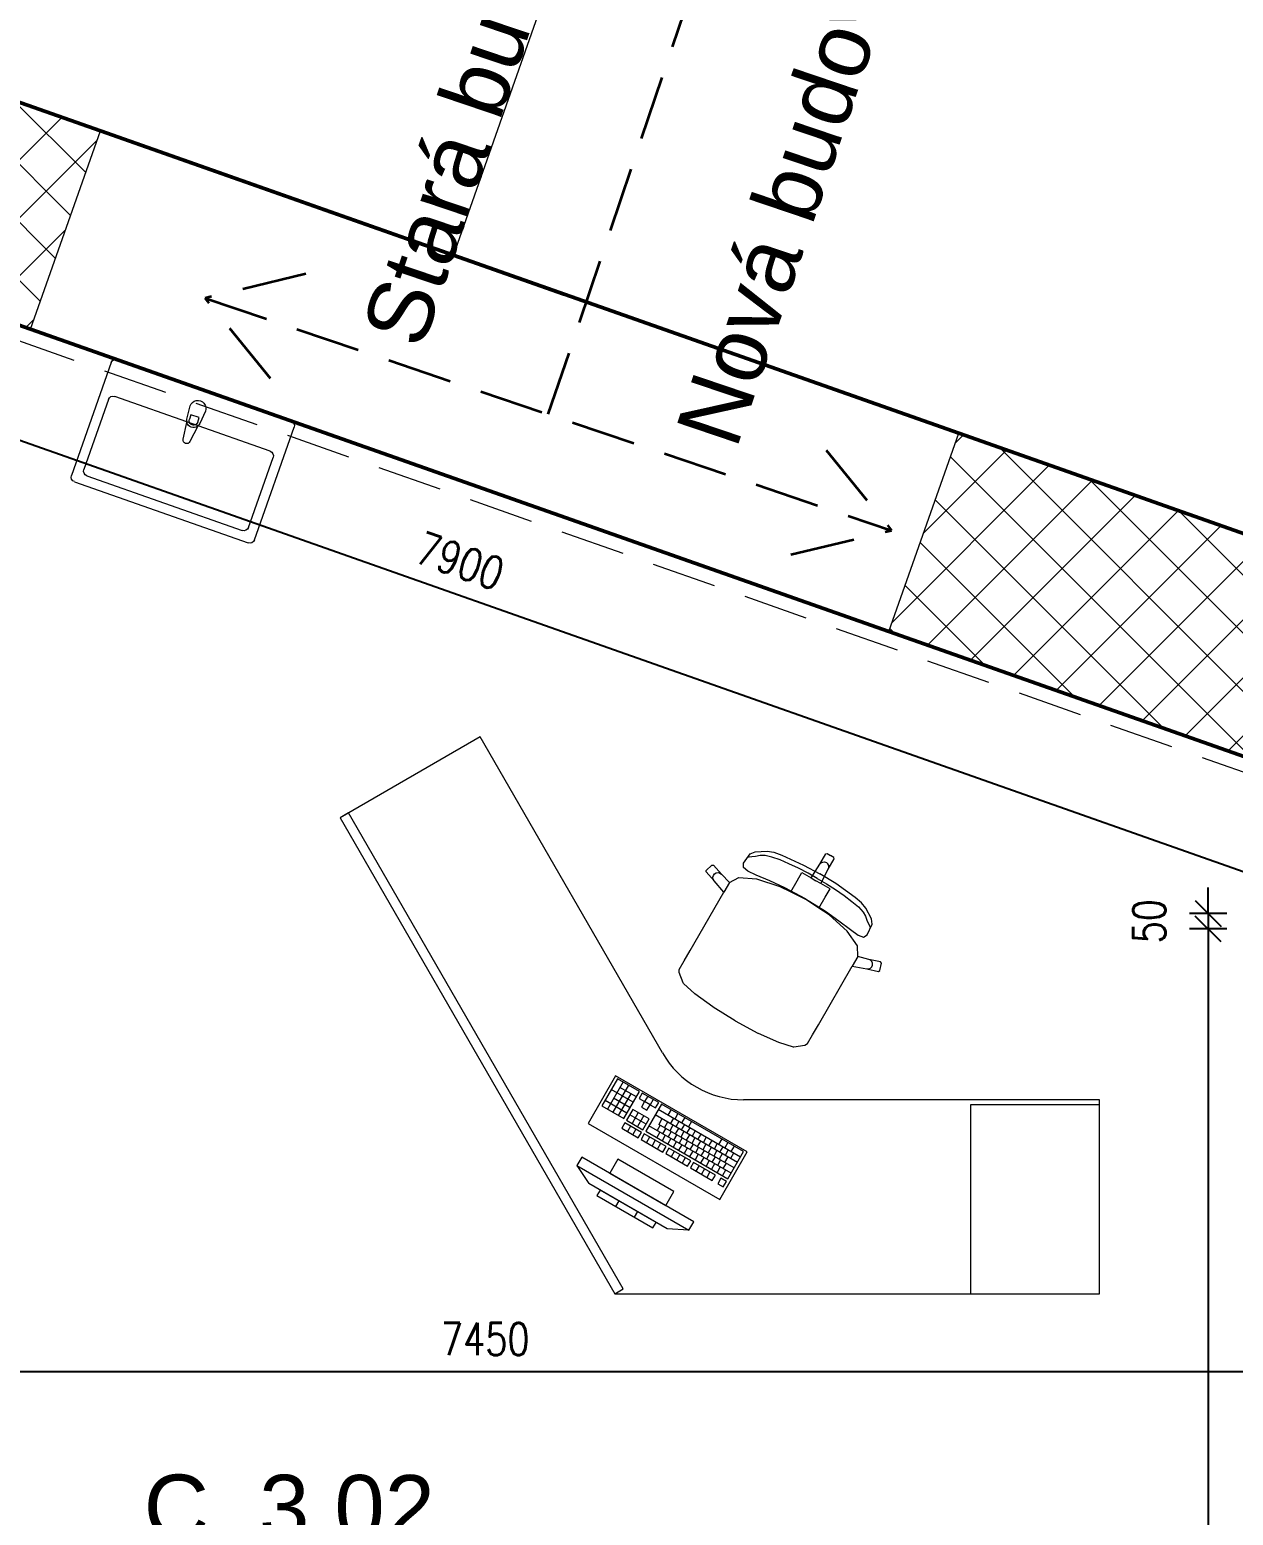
# Model space of a CAD drawing. Header units: millimetres. Extents: x 89194 to 559352, y -753138 to -204019.
# Drawn here: x 347164 to 350887, y -562105 to -557510 of the extents above; entities that cross this region are included whole.
import ezdxf

# ---------------------------------------------------------------- set-up
doc = ezdxf.new("R2010")
doc.units = ezdxf.units.MM
doc.header["$LTSCALE"] = 400
doc.header["$PDMODE"] = 3
doc.linetypes.add('DASHED', pattern=[0.75, 0.5, -0.25])
doc.linetypes.add('ČÁRKOVANÁ', pattern=[0.75, 0.5, -0.25])
for name, color, linetype, lineweight in [('RG_koty', 7, 'Continuous', 9), ('RG_nábytek', 32, 'Continuous', 9), ('RG_okna', 3, 'Continuous', 9), ('RG_popisy', 11, 'Continuous', 9), ('RG_rozhraní mater', 51, 'Continuous', 9), ('RG_zařízováky', 4, 'Continuous', 9), ('RG_zdivo nové', 1, 'Continuous', 50), ('RG_zdivo stávající', 30, 'Continuous', 50), ('RG_čárkovaně', 40, 'DASHED', 9), ('RG_šrafy', 253, 'Continuous', 9)]:
    doc.layers.add(name, color=color, linetype=linetype, lineweight=lineweight)
doc.styles.add('Arial 250', font='Arial Bold.ttf', dxfattribs={"height": 250})
doc.styles.add('Koty', font='romans.shx', dxfattribs={"width": 0.8})
doc.dimstyles.new('RG_50_vnitřní', dxfattribs={"dimscale": 50, "dimtxt": 2, "dimasz": 1.6, "dimexe": 1.15, "dimexo": 0, "dimgap": 1, "dimtad": 1, "dimdec": 0, "dimrnd": 5, "dimzin": 0, "dimdsep": 46, "dimtxsty": 'Koty', "dimblk1": 'OBLIQUE', "dimblk2": 'OBLIQUE', "dimsah": 1, "dimcen": 0.09, "dimclrd": 256, "dimclre": 256, "dimclrt": 2, "dimazin": 0, "dimtfac": 1, "dimtdec": 0, "dimtmove": 2, "dimatfit": 3, "dimfxl": 1.15, "dimfxlon": 1, "dimtolj": 1, "dimtzin": 0, "dimarcsym": 0})

# ---------------------------------------------------------------- blocks, each defined once
blk = doc.blocks.new('rozdelovnik')
at = {"layer": 'RG_popisy', "linetype": 'ČÁRKOVANÁ', "lineweight": 35}
blk.add_line((348350.4, -333539.4), (352776.9, -320455.4), dxfattribs=at)
for points in [[(347600.2, -333105.5), (347288.7, -333180.2)], [(347600.2, -333105.5), (347288.7, -333180.2)], [(347288.7, -333180.2), (349412.1, -333898.6)], [(347490.8, -333428.8), (347288.7, -333180.2)], [(347288.7, -333180.2), (349412.1, -333898.6)], [(347490.8, -333428.8), (347288.7, -333180.2)], [(349210, -333650.1), (349412.1, -333898.6)], [(349210, -333650.1), (349412.1, -333898.6)], [(349100.6, -333973.4), (349412.1, -333898.6)], [(349100.6, -333973.4), (349412.1, -333898.6)]]:
    blk.add_lwpolyline(points, dxfattribs=at)
at = {"layer": 'RG_popisy', "char_height": 200, "attachment_point": 1, "rotation": 71.3085, "style": 'Arial 250'}
for s, insert in [('\\pi-250;{\\fArial|b0|i0|c238|p34;Stará budova}', (347850.4, -333042.5)), ('\\pi-250;{\\fArial|b0|i0|c238|p34;Nová budova}', (348822.3, -333350.5))]:
    blk.add_mtext(s, dxfattribs=dict(at, insert=insert))
blk = doc.blocks.new('nabytek_mala_ucebna')
at = {"layer": 'RG_nábytek'}
for p, q in [((480562.7, -444015.2), (480129.6, -444265.2)), ((481126.9, -444992.4), (480562.7, -444015.2)), ((480155.6, -444250.2), (480129.6, -444265.2)), ((481005.6, -445722.4), (480155.6, -444250.2)), ((480129.6, -444265.2), (480979.6, -445737.4)), ((480129.6, -444265.2), (480979.6, -445737.4)), ((481377.4, -444405.7), (481398.3, -444376.1)), ((481395.7, -444386.8), (481391.1, -444387.2)), ((481403.6, -444385.5), (481395.7, -444386.8)), ((481398.3, -444376.1), (481414, -444370)), ((481414.6, -444384.7), (481403.6, -444385.5)), ((481414, -444370), (481450.9, -444368.1)), ((481429.7, -444381.8), (481414.6, -444384.7)), ((481445, -444381.8), (481429.7, -444381.8)), ((481465.8, -444386.5), (481445, -444381.8)), ((481450.9, -444368.1), (481471.8, -444371.8)), ((481490.7, -444395.2), (481465.8, -444386.5)), ((481471.8, -444371.8), (481496.6, -444380.6)), ((481496.6, -444380.6), (481563.5, -444411.2)), ((481613.7, -444408.9), (481632.2, -444377)), ((481632.2, -444377), (481636.3, -444375.9)), ((481636.3, -444375.9), (481646.8, -444381.9)), ((481639.9, -444424), (481658.3, -444392.1)), ((481657.2, -444388), (481646.8, -444381.9)), ((481658.3, -444392.1), (481657.2, -444388)), ((481262.2, -444432), (481262.4, -444427.7)), ((481287.1, -444459.6), (481262.2, -444432)), ((481262.4, -444427.7), (481280.2, -444411.8)), ((481280.2, -444411.8), (481284.5, -444412)), ((481284.5, -444412), (481309.4, -444439.6)), ((481284.7, -444443.1), (481288.1, -444438.4)), ((481288.1, -444438.4), (481293.2, -444435.4)), ((481293.2, -444435.4), (481299, -444434.6)), ((481299, -444434.6), (481304.7, -444436.1)), ((481304.7, -444436.1), (481309.4, -444439.6)), ((481309.4, -444439.6), (481334.2, -444465)), ((481377.4, -444419.1), (481377.4, -444405.7)), ((481390.8, -444430.4), (481377.4, -444419.1)), ((481417.1, -444442.6), (481390.8, -444430.4)), ((481518.5, -444407), (481490.7, -444395.2)), ((481547.9, -444421), (481518.5, -444407)), ((481543.4, -444460.4), (481558.3, -444434.5)), ((481577.5, -444436.4), (481547.9, -444421)), ((481558.3, -444434.5), (481587.3, -444451.2)), ((481563.5, -444411.2), (481614.4, -444438)), ((481606.1, -444452.4), (481577.5, -444436.4)), ((481587.3, -444451.2), (481613.7, -444408.9)), ((481613.7, -444408.9), (481617.6, -444404.5)), ((481663.1, -444468.7), (481614.4, -444438)), ((481616.5, -444468.1), (481639.9, -444424)), ((481617.6, -444404.5), (481622.9, -444402)), ((481622.9, -444402), (481628.7, -444401.6)), ((481628.7, -444401.6), (481634.3, -444403.5)), ((481638.7, -444407.4), (481634.3, -444403.5)), ((481641.4, -444412.7), (481638.7, -444407.4)), ((481639.9, -444424), (481641.8, -444418.5)), ((481641.8, -444418.5), (481641.4, -444412.7)), ((481283.2, -444448.7), (481284.7, -444443.1)), ((481284.1, -444454.5), (481283.2, -444448.7)), ((481287.1, -444459.6), (481284.1, -444454.5)), ((481316.8, -444494.8), (481287.1, -444459.6)), ((481334, -444465.2), (481316.8, -444494.8)), ((481334, -444465.2), (481334.2, -444465)), ((481334.2, -444465), (481363.1, -444449.6)), ((481363.1, -444449.6), (481418, -444453.8)), ((481459.3, -444460.2), (481417.1, -444442.6)), ((481418, -444453.8), (481490.4, -444477.3)), ((481505.7, -444481.6), (481459.3, -444460.2)), ((481490.4, -444477.3), (481524, -444493.9)), ((481569.5, -444515.7), (481505.7, -444481.6)), ((481524, -444493.9), (481543.4, -444460.4)), ((481587.3, -444451.2), (481601.9, -444459.7)), ((481616.5, -444468.1), (481601.9, -444459.7)), ((481606.1, -444452.4), (481634.2, -444469.2)), ((481645.5, -444484.8), (481616.5, -444468.1)), ((481630.5, -444510.7), (481645.5, -444484.8)), ((481634.2, -444469.2), (481662.4, -444487.1)), ((481723, -444511.3), (481663.1, -444468.7)), ((481212.3, -444675.9), (481316.8, -444494.8)), ((481524, -444493.9), (481569.2, -444516.3)), ((481611.2, -444544.2), (481569.2, -444516.3)), ((481569.5, -444515.7), (481631, -444553.9)), ((481611.2, -444544.2), (481630.5, -444510.7)), ((481662.4, -444487.1), (481689.2, -444505.5)), ((481689.2, -444505.5), (481713.3, -444523.7)), ((481713.3, -444523.7), (481733.3, -444541)), ((481743, -444528.4), (481723, -444511.3)), ((481756.7, -444544.7), (481743, -444528.4)), ((481642.4, -444565), (481611.2, -444544.2)), ((481631, -444553.9), (481672.7, -444583.4)), ((481698.8, -444616), (481642.4, -444565)), ((481733.3, -444541), (481747.8, -444556.6)), ((481747.8, -444556.6), (481755.4, -444569.8)), ((481755.4, -444569.8), (481760.5, -444584.4)), ((481773.5, -444577.6), (481756.7, -444544.7)), ((481776, -444594.2), (481773.5, -444577.6)), ((481672.7, -444583.4), (481709.1, -444611.1)), ((481730, -444661.4), (481698.8, -444616)), ((481709.1, -444611.1), (481732.8, -444627.8)), ((481760.5, -444584.4), (481765.2, -444594.3)), ((481760.8, -444627.1), (481776, -444594.2)), ((481765.2, -444594.3), (481768.1, -444601.8)), ((481768.1, -444601.8), (481770, -444606)), ((481731.1, -444694.2), (481730, -444661.4)), ((481732.8, -444627.8), (481749.2, -444633.8)), ((481749.2, -444633.8), (481760.8, -444627.1)), ((481178.7, -444734), (481194.3, -444707.2)), ((481194.3, -444707.2), (481212.3, -444675.9)), ((481731.1, -444694.4), (481714, -444724.1)), ((481731.1, -444694.4), (481731.1, -444694.2)), ((481765.5, -444702.9), (481731.1, -444694.2)), ((481770.9, -444705.2), (481765.5, -444702.9)), ((481801.9, -444710.7), (481765.5, -444702.9)), ((481775, -444709.4), (481770.9, -444705.2)), ((481777.2, -444714.9), (481775, -444709.4)), ((481777.2, -444720.7), (481777.2, -444714.9)), ((481799.3, -444737.7), (481804.2, -444714.3)), ((481804.2, -444714.3), (481801.9, -444710.7)), ((481178.4, -444743.8), (481178.7, -444734)), ((481191, -444775.5), (481178.4, -444743.8)), ((481609.4, -444905.2), (481714, -444724.1)), ((481714, -444724.1), (481759.4, -444732.2)), ((481759.4, -444732.2), (481765.2, -444732.3)), ((481759.4, -444732.2), (481795.7, -444740)), ((481765.2, -444732.3), (481770.7, -444730.2)), ((481770.7, -444730.2), (481774.9, -444726.1)), ((481774.9, -444726.1), (481777.2, -444720.7)), ((481795.7, -444740), (481799.3, -444737.7)), ((481192.4, -444777.3), (481191, -444775.5)), ((481226.8, -444809.5), (481192.4, -444777.3)), ((481282.8, -444850.1), (481226.8, -444809.5)), ((481283.7, -444850.7), (481282.8, -444850.1)), ((481351.8, -444892.9), (481283.7, -444850.7)), ((481351.8, -444892.9), (481422.3, -444930.8)), ((481422.3, -444930.8), (481423.3, -444931.2)), ((481423.3, -444931.2), (481486.4, -444959.4)), ((481575.8, -444963.3), (481591.4, -444936.4)), ((481591.4, -444936.4), (481609.4, -444905.2)), ((481486.4, -444959.4), (481531.5, -444973.1)), ((481531.5, -444973.1), (481533.8, -444973.4)), ((481533.8, -444973.4), (481567.6, -444968.5)), ((481567.6, -444968.5), (481575.8, -444963.3)), ((480982.1, -445063.2), (480897.1, -445210.4)), ((480988.1, -445072.3), (480939.6, -445156.3)), ((481005.1, -445082.1), (480956.6, -445166.1)), ((481389.1, -445298.2), (480982.1, -445063.2)), ((481056, -445111.5), (480988.1, -445072.3)), ((481036.6, -445145.1), (480968.7, -445105.9)), ((481022, -445091.9), (480973.6, -445175.9)), ((481029.3, -445118.5), (480990.5, -445185.7)), ((481046.3, -445128.3), (480995.4, -445098.9)), ((481007.5, -445195.5), (481056, -445111.5)), ((481064.4, -445116.4), (481054.7, -445133.2)), ((481115.3, -445145.7), (481064.4, -445116.4)), ((481081.4, -445126.2), (481071.7, -445143)), ((480939.6, -445156.3), (481007.5, -445195.5)), ((481017.2, -445178.7), (480949.3, -445139.5)), ((481026.9, -445161.9), (480976, -445132.5)), ((481035.4, -445166.8), (481016, -445200.3)), ((481086.2, -445196.1), (481035.4, -445166.8)), ((481054.7, -445133.2), (481071.7, -445143)), ((481071.7, -445143), (481062, -445159.8)), ((481062, -445159.8), (481079, -445169.5)), ((481088.7, -445152.7), (481071.7, -445143)), ((481123.8, -445150.6), (481075.3, -445234.6)), ((481079, -445169.5), (481088.7, -445152.7)), ((481098.4, -445136), (481088.7, -445152.7)), ((481088.7, -445152.7), (481105.6, -445162.5)), ((481105.6, -445162.5), (481115.3, -445145.7)), ((481368.5, -445314.3), (481114.1, -445167.4)), ((481378.2, -445297.5), (481123.8, -445150.6)), ((481153.5, -445167.8), (481143.8, -445184.6)), ((482479.6, -445137.4), (481378, -445137.4)), ((482479.6, -445152.4), (482079.6, -445152.4)), ((482079.6, -445152.4), (482079.6, -445737.4)), ((482479.6, -445737.4), (482479.6, -445137.4)), ((480897.1, -445210.4), (481304.1, -445445.4)), ((481011.1, -445208.7), (481001.4, -445225.5)), ((481062, -445238.1), (481011.1, -445208.7)), ((481016, -445200.3), (481066.8, -445229.7)), ((481028.1, -445218.5), (481018.4, -445235.3)), ((481076.5, -445212.9), (481025.7, -445183.6)), ((481052.3, -445176.5), (481032.9, -445210.1)), ((481069.3, -445186.3), (481049.9, -445219.9)), ((481066.8, -445229.7), (481086.2, -445196.1)), ((481339.4, -445364.7), (481085, -445217.8)), ((481358.8, -445331.1), (481104.4, -445184.2)), ((481120.2, -445215.7), (481110.5, -445232.5)), ((481125.6, -445196.5), (481115.9, -445213.3)), ((481349.1, -445347.9), (481115.9, -445213.3)), ((481142.6, -445206.3), (481132.9, -445223.1)), ((481159.5, -445216.1), (481149.8, -445232.8)), ((481160.7, -445194.4), (481151.1, -445211.2)), ((481174.7, -445180), (481165, -445196.8)), ((481177.7, -445204.2), (481168, -445220.9)), ((481194.7, -445213.9), (481185, -445230.7)), ((481195.9, -445192.3), (481186.2, -445209)), ((481217.1, -445204.5), (481207.4, -445221.3)), ((481001.4, -445225.5), (481052.3, -445254.9)), ((481045, -445228.3), (481035.3, -445245.1)), ((481052.3, -445254.9), (481062, -445238.1)), ((481070.5, -445243), (481060.8, -445259.8)), ((481060.8, -445259.8), (481128.6, -445299)), ((481138.3, -445282.2), (481070.5, -445243)), ((481075.3, -445234.6), (481329.7, -445381.5)), ((481087.4, -445252.8), (481077.7, -445269.6)), ((481104.4, -445262.6), (481094.7, -445279.4)), ((481118.9, -445237.4), (481109.2, -445254.2)), ((481135.9, -445247.2), (481126.2, -445264)), ((481137.1, -445225.5), (481127.4, -445242.3)), ((481152.9, -445257), (481143.2, -445273.8)), ((481154.1, -445235.3), (481144.4, -445252.1)), ((481169.8, -445266.8), (481160.1, -445283.6)), ((481171, -445245.1), (481161.3, -445261.9)), ((481176.5, -445225.8), (481166.8, -445242.6)), ((481188, -445254.9), (481178.3, -445271.7)), ((481193.4, -445235.6), (481183.8, -445252.4)), ((481205, -445264.7), (481195.3, -445281.5)), ((481210.4, -445245.4), (481200.7, -445262.2)), ((481211.6, -445223.7), (481201.9, -445240.5)), ((481227.4, -445255.2), (481217.7, -445272)), ((481228.6, -445233.5), (481218.9, -445250.3)), ((481244.3, -445265), (481234.6, -445281.8)), ((481245.5, -445243.3), (481235.8, -445260.1)), ((481262.5, -445253.1), (481252.8, -445269.9)), ((481279.5, -445262.9), (481269.8, -445279.7)), ((481310.4, -445258.3), (481300.7, -445275.1)), ((481121.4, -445272.4), (481111.7, -445289.2)), ((481128.6, -445299), (481138.3, -445282.2)), ((481146.8, -445287.1), (481137.1, -445303.9)), ((481137.1, -445303.9), (481204.9, -445343)), ((481214.6, -445326.2), (481146.8, -445287.1)), ((481163.7, -445296.9), (481154.1, -445313.7)), ((481180.7, -445306.7), (481171, -445323.5)), ((481186.8, -445276.6), (481177.1, -445293.4)), ((481203.7, -445286.4), (481194, -445303.2)), ((481220.7, -445296.2), (481211, -445313)), ((481221.9, -445274.5), (481212.2, -445291.3)), ((481237.7, -445305.9), (481228, -445322.7)), ((481238.9, -445284.3), (481229.2, -445301.1)), ((481255.8, -445294), (481246.1, -445310.8)), ((481261.3, -445274.8), (481251.6, -445291.6)), ((481272.8, -445303.8), (481263.1, -445320.6)), ((481278.2, -445284.6), (481268.6, -445301.4)), ((481295.2, -445294.4), (481285.5, -445311.2)), ((481296.4, -445272.7), (481286.7, -445289.5)), ((481312.2, -445304.2), (481302.5, -445321)), ((481313.4, -445282.5), (481303.7, -445299.3)), ((481304.1, -445445.4), (481389.1, -445298.2)), ((481329.4, -445269.4), (481319.7, -445286.2)), ((481330.3, -445292.3), (481320.6, -445309.1)), ((481329.7, -445381.5), (481378.2, -445297.5)), ((481347.3, -445302.1), (481337.6, -445318.9)), ((481348.5, -445280.4), (481338.8, -445297.2)), ((480877.4, -445314.5), (480862.4, -445340.5)), ((480862.4, -445340.5), (481208.8, -445540.5)), ((480862.4, -445340.5), (480899.3, -445396.5)), ((481223.8, -445514.5), (480877.4, -445314.5)), ((480989, -445321.2), (480964, -445364.5)), ((481162.2, -445421.2), (480989, -445321.2)), ((481197.7, -445316.5), (481188, -445333.2)), ((481204.9, -445343), (481214.6, -445326.2)), ((481223.1, -445331.1), (481213.4, -445347.9)), ((481213.4, -445347.9), (481281.3, -445387.1)), ((481290.9, -445370.3), (481223.1, -445331.1)), ((481240.1, -445340.9), (481230.4, -445357.7)), ((481254.6, -445315.7), (481244.9, -445332.5)), ((481257, -445350.7), (481247.3, -445367.5)), ((481271.6, -445325.5), (481261.9, -445342.3)), ((481288.5, -445335.3), (481278.8, -445352.1)), ((481289.8, -445313.6), (481280.1, -445330.4)), ((481305.5, -445345.1), (481295.8, -445361.9)), ((481306.7, -445323.4), (481297, -445340.2)), ((481322.5, -445354.9), (481312.8, -445371.7)), ((481323.7, -445333.2), (481314, -445350)), ((481329.1, -445314), (481319.4, -445330.8)), ((481141.8, -445536.5), (480899.3, -445396.5)), ((480964, -445364.5), (481137.2, -445464.5)), ((481274, -445360.5), (481264.3, -445377.3)), ((481281.3, -445387.1), (481290.9, -445370.3)), ((481307.9, -445380.1), (481298.2, -445396.9)), ((481298.2, -445396.9), (481315.2, -445406.7)), ((481324.9, -445389.9), (481307.9, -445380.1)), ((481315.2, -445406.7), (481324.9, -445389.9)), ((480934, -445416.5), (480924, -445433.8)), ((480924, -445433.8), (481097.2, -445533.8)), ((481107.2, -445516.5), (480934, -445416.5)), ((480991.7, -445449.8), (480981.7, -445467.2)), ((481137.2, -445464.5), (481162.2, -445421.2)), ((481049.5, -445483.2), (481039.5, -445500.5)), ((481097.2, -445533.8), (481107.2, -445516.5)), ((481208.8, -445540.5), (481141.8, -445536.5)), ((481208.8, -445540.5), (481223.8, -445514.5)), ((480979.6, -445737.4), (481005.6, -445722.4)), ((480979.6, -445737.4), (482479.6, -445737.4))]:
    blk.add_line(p, q, dxfattribs=at)
blk.add_arc((481378, -444847.4), 290, 210, 270, dxfattribs=at)
blk = doc.blocks.new('umyv_16')
at = {"layer": 'RG_zařízováky', "linetype": 'Continuous', "lineweight": 20}
for p, q in [((303631.8, -112272.4), (303631.8, -112842.4)), ((304016.8, -112257.4), (303646.8, -112257.4)), ((303986.8, -112287.4), (303756.8, -112287.4)), ((304031.8, -112842.4), (304031.8, -112272.4)), ((303741.8, -112302.4), (303741.8, -112812.4)), ((304001.8, -112812.4), (304001.8, -112302.4)), ((303691.8, -112532.4), (303733.7, -112536.4)), ((303731.6, -112543.8), (303716.7, -112543.8)), ((303716.7, -112543.8), (303716.7, -112571)), ((303743.2, -112539.6), (303796.2, -112546.3)), ((303796.2, -112568.5), (303743.2, -112575.1)), ((303733.7, -112578.4), (303691.8, -112582.4)), ((303716.7, -112571), (303731.6, -112571)), ((303756.8, -112827.4), (303986.8, -112827.4)), ((303646.8, -112857.4), (304016.8, -112857.4))]:
    blk.add_line(p, q, dxfattribs=at)
at = {"layer": 'RG_zařízováky', "linetype": 'Continuous', "lineweight": 20, "extrusion": (0, 0, -1)}
for centre, major_axis, start_param, end_param in [((303646.8, -112272.4), (10.6, 10.6), 3.926991, 5.497787), ((303756.8, -112302.4), (10.6, 10.6), 3.926991, 5.497787), ((303986.8, -112302.4), (-10.6, 10.6), 0.785398, 2.356194), ((304016.8, -112272.4), (-10.6, 10.6), 0.785398, 2.356194), ((303691.8, -112557.4), (17.7, 17.7), 2.356194, 5.497787), ((303731.6, -112557.4), (-9.62, 9.62), 0.785398, 3.926991), ((303731.8, -112557.4), (-14.9, 14.9), 0.875625, 1.35736), ((303731.8, -112557.4), (-14.9, 14.9), 1.35736, 3.355029), ((303794.8, -112557.4), (-7.91, 7.91), 0.909996, 3.802393), ((303731.8, -112557.4), (-14.9, 14.9), 3.355029, 3.836764), ((303646.8, -112842.4), (-10.6, 10.6), 3.926991, 5.497787), ((303756.8, -112812.4), (-10.6, 10.6), 3.926991, 5.497787), ((303986.8, -112812.4), (10.6, 10.6), 0.785398, 2.356194), ((304016.8, -112842.4), (10.6, 10.6), 0.785398, 2.356194)]:
    blk.add_ellipse(centre, major_axis=major_axis, ratio=1, start_param=start_param, end_param=end_param, dxfattribs=at)
blk = doc.blocks.new('_Oblique')
at = {"color": 0, "linetype": 'ByBlock', "lineweight": -2}
blk.add_line((-0.5, -0.5), (0.5, 0.5), dxfattribs=at)
blk = doc.blocks.new('*D423')
at = {"layer": 'Defpoints', "color": 0, "transparency": 16777216}
for p in [(344848.3, -559054), (352298.3, -560243.3), (352298.3, -561659.5)]:
    blk.add_point(p, dxfattribs=at)
at = {"layer": 'RG_koty', "lineweight": -2, "transparency": 16777216}
for p, q in [((344848.3, -561602), (344848.3, -561717)), ((352298.3, -561602), (352298.3, -561717)), ((344848.3, -561659.5), (352298.3, -561659.5))]:
    blk.add_line(p, q, dxfattribs=at)
at = {"layer": 'RG_koty', "lineweight": -2, "transparency": 16777216, "xscale": 80, "yscale": 80, "zscale": 80, "rotation": 180}
blk.add_blockref('_Oblique', (344848.3, -561659.5), dxfattribs=at)
at = {"layer": 'RG_koty', "lineweight": -2, "transparency": 16777216, "xscale": 80, "yscale": 80, "zscale": 80}
blk.add_blockref('_Oblique', (352298.3, -561659.5), dxfattribs=at)
at = {"layer": 'RG_koty', "color": 2, "transparency": 16777216, "insert": (348573.3, -561559.5), "char_height": 100, "attachment_point": 5, "style": 'Koty'}
blk.add_mtext('\\A1;7450', dxfattribs=at)
blk = doc.blocks.new('*D441')
at = {"layer": 'Defpoints', "color": 0, "transparency": 16777216}
for p in [(352298.3, -560243.3), (350809.8, -560291.1), (352298.4, -560291.1)]:
    blk.add_point(p, dxfattribs=at)
at = {"layer": 'RG_koty', "lineweight": -2, "transparency": 16777216}
for p, q in [((350809.8, -560243.3), (350809.8, -560163.3)), ((350867.3, -560243.3), (350752.3, -560243.3)), ((350809.8, -560243.3), (350809.8, -560291.1)), ((350867.3, -560291.1), (350752.3, -560291.1)), ((350809.8, -560291.1), (350809.8, -560371.1))]:
    blk.add_line(p, q, dxfattribs=at)
at = {"layer": 'RG_koty', "lineweight": -2, "transparency": 16777216, "xscale": 80, "yscale": 80, "zscale": 80}
for p, rotation in [((350809.8, -560243.3), 270), ((350809.8, -560291.1), 90)]:
    blk.add_blockref('_Oblique', p, dxfattribs=dict(at, rotation=rotation))
at = {"layer": 'RG_koty', "color": 2, "transparency": 16777216, "insert": (350627.3, -560267.2), "char_height": 100, "attachment_point": 5, "rotation": 90, "style": 'Koty'}
blk.add_mtext('\\A1;50', dxfattribs=at)
blk = doc.blocks.new('*D442')
at = {"layer": 'Defpoints', "color": 0, "transparency": 16777216}
for p in [(352298.4, -560291.1), (350809.8, -565147.2), (352298.4, -565147.2)]:
    blk.add_point(p, dxfattribs=at)
at = {"layer": 'RG_koty', "lineweight": -2, "transparency": 16777216}
for p, q in [((350867.3, -560291.1), (350752.3, -560291.1)), ((350809.8, -560291.1), (350809.8, -565147.2)), ((350867.3, -565147.2), (350752.3, -565147.2))]:
    blk.add_line(p, q, dxfattribs=at)
at = {"layer": 'RG_koty', "lineweight": -2, "transparency": 16777216, "xscale": 80, "yscale": 80, "zscale": 80}
for p, rotation in [((350809.8, -560291.1), 90), ((350809.8, -565147.2), 270)]:
    blk.add_blockref('_Oblique', p, dxfattribs=dict(at, rotation=rotation))
at = {"layer": 'RG_koty', "color": 2, "transparency": 16777216, "insert": (350709.8, -562719.1), "char_height": 100, "attachment_point": 5, "rotation": 90, "style": 'Koty'}
blk.add_mtext('\\A1;4855', dxfattribs=at)
blk = doc.blocks.new('*D449')
at = {"layer": 'Defpoints', "color": 0, "transparency": 16777216}
for p in [(344848.3, -557620.5), (352298.3, -560241.8), (352186.3, -560559.7)]:
    blk.add_point(p, dxfattribs=at)
at = {"layer": 'RG_koty', "lineweight": -2, "transparency": 16777216}
for p, q in [((344756.6, -557880.8), (344718.4, -557989.3)), ((344737.5, -557935.1), (352186.3, -560559.7)), ((352205.4, -560505.5), (352167.2, -560613.9))]:
    blk.add_line(p, q, dxfattribs=at)
at = {"layer": 'RG_koty', "lineweight": -2, "transparency": 16777216, "xscale": 80, "yscale": 80, "zscale": 80}
for p, rotation in [((344737.5, -557935.1), 160.5898273150798), ((352186.3, -560559.7), 340.5898273150798)]:
    blk.add_blockref('_Oblique', p, dxfattribs=dict(at, rotation=rotation))
at = {"layer": 'RG_koty', "color": 2, "transparency": 16777216, "insert": (348495.1, -559153.1), "char_height": 100, "attachment_point": 5, "rotation": 340.5898, "style": 'Koty'}
blk.add_mtext('\\A1;7900', dxfattribs=at)

msp = doc.modelspace()

# ---------------------------------------------------------------- hatches: boundary and pattern name
at = {"layer": 'RG_šrafy'}
h = msp.add_hatch(dxfattribs=at)
h.set_pattern_fill('ANSI37', color=256, scale=40)
h.set_pattern_definition([(45, (-38756.65, -88521.15), (-89.80256, 89.80256), []), (135, (-38756.65, -88521.15), (-89.80256, -89.80256), [])])
h.paths.add_polyline_path([(352776.7, -559723.7), (352560.8, -560335.8), (352738.3, -560398.3), (352738.3, -560396.7), (354230.3, -560923.8), (354445.9, -560311.5)])
h.paths.add_polyline_path([(338061.1, -404661.8), (338099.3, -404553.4), (337599.9, -404377.5), (337384.1, -404990.7), (337775, -405128.3), (337883.5, -405166.5)])
h.paths.add_polyline_path([(340797.9, -405503.5), (340582, -406116.6), (341902.5, -406581.6), (342118.4, -405968.5)])
h.paths.add_polyline_path([(345448, -407140.8), (344127.5, -406675.8), (344098.1, -406759.1), (343911.6, -407288.9), (344548.3, -407514.9), (344848.3, -407620.5), (345232.1, -407753.9)])
h.paths.add_polyline_path([(346042.2, -407350), (347362.8, -407814.9), (347146.9, -408428), (345825.3, -407963.8)])
h.paths.add_polyline_path([(354417, -410298.6), (352747.9, -409711), (352532, -410324), (352738.3, -410396.7), (354201.5, -410911.9)])
h.paths.add_polyline_path([(334948.3, -479098.2), (334238.5, -479099.2), (334238.5, -479749.5), (334948.3, -479748.2)])
h.paths.add_polyline_path([(338921.8, -479844.1), (337601.3, -479379.1), (337384.1, -479995.6), (337775, -480129.4), (337774.9, -480129.4), (337882.3, -480167.3), (338705.8, -480457.2)])
h.paths.add_polyline_path([(345448.8, -482142.9), (344128.3, -481677.8), (343912.1, -482291.6), (344548.3, -482515.8), (344848.3, -482621.5), (345235.5, -482756.9)])
h.paths.add_polyline_path([(346061.9, -482358.8), (345846, -482971.9), (347166.5, -483436.9), (347382.4, -482823.9)])
h.paths.add_polyline_path([(350038, -483759.1), (349822, -484372.2), (351491.5, -484960.2), (351707.5, -484347.1)])
h.paths.add_polyline_path([(352776.7, -484723.7), (352561.3, -485335.4), (352738.3, -485397.7), (354230.3, -485924.7), (354446.2, -485311.7)])
h.paths.add_polyline_path([(334948.3, -554097.2), (334238.5, -554098.2), (334238.5, -554748.5), (334948.3, -554747.2)])
h.paths.add_polyline_path([(337601.3, -554378.1), (337385.3, -554991.1), (337385.3, -554991.2), (337775, -555128.4), (337883.3, -555166.6), (338705.8, -555456.2), (338921.8, -554843.1)])
h.paths.add_polyline_path([(345448.8, -557141.9), (344128.3, -556676.8), (343912.1, -557290.8), (344548.3, -557514.9), (344848.3, -557620.5), (345231.9, -557754.6)])
h.paths.add_polyline_path([(346061.9, -557357.8), (345846, -557970.9), (347166.5, -558436), (347382.4, -557822.9)])
h.paths.add_polyline_path([(350038, -558758.1), (349822, -559371.2), (351491.5, -559959.2), (351707.1, -559347), (351616.6, -559315.1)])
h.paths.add_polyline_path([(353364.6, -413013.3), (353364.6, -412587.3), (352952.5, -412587.3), (352952.5, -413013.3)])

# ---------------------------------------------------------------- linework, layer by layer
at = {"layer": 'RG_okna'}
msp.add_lwpolyline([(348474.7, -558208.6), (348880.7, -557055.9), (349212.6, -557172.8), (349654.3, -555899.3)], dxfattribs=at)
at = {"layer": 'RG_rozhraní mater'}
for points in [[(347166.5, -558436), (347382.4, -557822.9)], [(349822, -559371.2), (350038, -558758.1)]]:
    msp.add_lwpolyline(points, dxfattribs=at)
at = {"layer": 'RG_zdivo nové'}
for points in [[(346061.9, -557357.8), (347382.4, -557822.9)], [(345846, -557970.9), (347166.5, -558436)], [(350038, -558758.1), (351707.5, -559346.1)], [(349822, -559371.2), (351491.5, -559959.2)]]:
    msp.add_lwpolyline(points, dxfattribs=at)
at = {"layer": 'RG_zdivo stávající'}
for p, q in [((348816.1, -558327.8), (347382.4, -557822.9)), ((347166.5, -558436), (349822, -559371.2))]:
    msp.add_line(p, q, dxfattribs=at)
for points in [[(347382.4, -557822.9), (350038, -558758.1)], [(349822, -559371.2), (349822, -559371.2)]]:
    msp.add_lwpolyline(points, dxfattribs=at)
at = {"layer": 'RG_čárkovaně'}
msp.add_lwpolyline([(344848.3, -557668.2), (352298.4, -560291.1)], dxfattribs=at)

# ---------------------------------------------------------------- block references
at = {"layer": 'RG_nábytek'}
msp.add_blockref('nabytek_mala_ucebna', (-132005.6, -115682.2), dxfattribs=at)
at = {"layer": 'RG_popisy'}
msp.add_blockref('rozdelovnik', (417.9, -225159.9), dxfattribs=at)
at = {"layer": 'RG_zařízováky', "rotation": 250.6034274651463}
msp.add_blockref('umyv_16', (554710.3, -309607.5), dxfattribs=at)

# ---------------------------------------------------------------- texts
at = {"layer": 'RG_popisy', "insert": (347766.8, -561979.1), "char_height": 200, "attachment_point": 1, "rotation": 359.8787, "style": 'Arial 250'}
msp.add_mtext('\\pxi-1.25;{\\fArial|b0|i0|c238|p34;C_3.02}', dxfattribs=at)

# ---------------------------------------------------------------- dimensions: what is measured, and where the dimension line sits
at = {"layer": 'RG_koty'}
for base, p1, p2, angle, picture, middle in [((352186.3, -560559.7), (344848.3, -557620.5), (352298.3, -560241.8), 160.5898, '*D449', (348495.1, -559153.1)), ((350809.8, -560291.1), (352298.3, -560243.3), (352298.4, -560291.1), 90, '*D441', (350627.3, -560267.2)), ((350809.8, -565147.2), (352298.4, -560291.1), (352298.4, -565147.2), 90, '*D442', (350709.8, -562719.1))]:
    dim = msp.add_linear_dim(base=base, p1=p1, p2=p2, angle=angle, dimstyle='RG_50_vnitřní', dxfattribs=at)
    dim.commit()
    dim.dimension.update_dxf_attribs({"geometry": picture, "text_midpoint": middle})
dim = msp.add_linear_dim(base=(352298.3, -561659.5), p1=(344848.3, -559054), p2=(352298.3, -560243.3), dimstyle='RG_50_vnitřní', dxfattribs=at)
dim.commit()
dim.dimension.update_dxf_attribs({"geometry": '*D423', "text_midpoint": (348573.3, -561559.5)})

doc.saveas('drawing.dxf')
